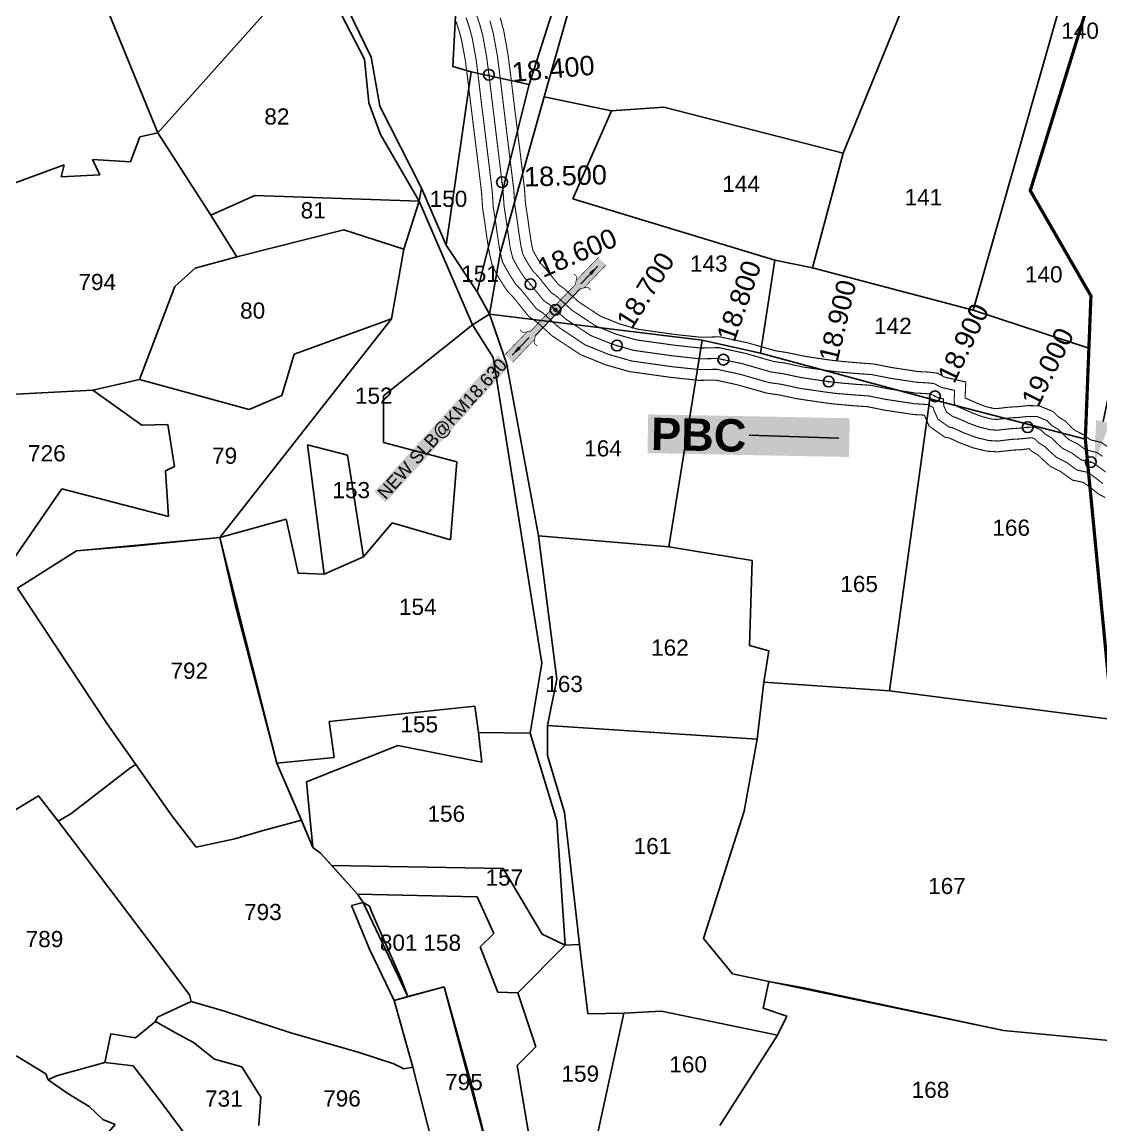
# Model space of a CAD drawing. Header units: inches. Extents: x 186800 to 194298, y 1604602 to 1613194.
# Drawn here: x 190793 to 191795, y 1609461 to 1610485 of the extents above; entities that cross this region are included whole.
import ezdxf
from ezdxf import colors
from ezdxf.entities.mleader import LeaderData, LeaderLine
from ezdxf.enums import TextEntityAlignment as Align
from ezdxf.math import Vec2, Vec3

# ---------------------------------------------------------------- set-up
doc = ezdxf.new("R2010")
doc.units = ezdxf.units.IN
doc.header["$LTSCALE"] = 15
doc.header["$MEASUREMENT"] = 0
doc.header["$PDMODE"] = 32
doc.header["$PDSIZE"] = 10
doc.linetypes.add('ACAD_ISO02W100', pattern=[15, 12, -3])
doc.linetypes.add('HIDDEN2', pattern=[0.1875, 0.125, -0.0625])
for name, color, linetype in [('CANAL1', 7, 'Continuous'), ('CSMark', 72, 'Continuous'), ('PAPER SIZE', 5, 'Continuous'), ('PLOT', 7, 'Continuous'), ('PLOT NO', 7, 'Continuous'), ('STRUCTURE', 5, 'Continuous'), ('text2', 7, 'Continuous'), ('VILLAGE BOUNDARY', 5, 'Continuous'), ('VILLAGE STONES', 240, 'Continuous')]:
    doc.layers.add(name, color=color, linetype=linetype)
doc.styles.get("Standard").update_dxf_attribs({"font": 'arial.ttf'})
doc.dimstyles.get("Standard").update_dxf_attribs({"dimtxt": 0.18, "dimasz": 0.18, "dimexe": 0.18, "dimexo": 0.0625, "dimgap": 0.09, "dimtad": 0, "dimtih": 1, "dimtoh": 1, "dimdec": 4, "dimzin": 0, "dimdsep": 46, "dimtxsty": 'Standard', "dimcen": 0.09, "dimadec": 0, "dimazin": 0, "dimtfac": 1, "dimtdec": 4, "dimtofl": 0, "dimtmove": 0, "dimatfit": 3, "dimfxl": 1, "dimtolj": 1, "dimtzin": 0, "dimarcsym": 0})

# ---------------------------------------------------------------- blocks, each defined once
blk = doc.blocks.new('SLB')
at = {"layer": 'STRUCTURE'}
h = blk.add_hatch(dxfattribs=at)
h.set_pattern_fill('DOTS', color=6, scale=20, angle=320.3722, style=0)
h.set_pattern_definition([(320.372247934, (-159.4327, -72.9564), (1.2786241598, 0.5641323054), [0, -1.25])])
h.paths.add_polyline_path([(769699.5, 1706871.1), (769699.5, 1706861.1), (769729.1, 1706861.1), (769732.1, 1706863.1), (769792.1, 1706863.1), (769795.1, 1706861.1), (769824.7, 1706861.1), (769824.7, 1706871.1), (769795.1, 1706871.1), (769792.1, 1706869.1), (769732.1, 1706869.1), (769729.1, 1706871.1)])
at = {"layer": 'STRUCTURE', "color": 6, "linetype": 'ACAD_ISO02W100', "ltscale": 0.5, "const_width": 0.5}
for points in [[(769699.5, 1706871.1), (769729.1, 1706871.1)], [(769795.1, 1706871.1), (769824.7, 1706871.1)], [(769699.5, 1706861.1), (769729.1, 1706861.1)], [(769795.1, 1706861.1), (769824.7, 1706861.1)]]:
    blk.add_lwpolyline(points, dxfattribs=at)
at = {"layer": 'STRUCTURE', "color": 6, "const_width": 0.628}
for points in [[(769726.1, 1706877.1), (769726.1, 1706873.1), (769732.1, 1706869.1), (769792.1, 1706869.1), (769798.1, 1706873.1), (769798.1, 1706877.1)], [(769726.1, 1706855.1), (769726.1, 1706859.1), (769732.1, 1706863.1), (769792.1, 1706863.1), (769798.1, 1706859.1), (769798.1, 1706855.1)]]:
    blk.add_lwpolyline(points, dxfattribs=at)
at = {"layer": 'STRUCTURE', "color": 6}
blk.add_lwpolyline([(769732.1, 1706863.1), (769792.1, 1706863.1)], dxfattribs=at)
blk.add_lwpolyline([(769732.1, 1706863.1), (769792.1, 1706863.1)], dxfattribs=at)
at = {"layer": 'STRUCTURE', "color": 0}
blk.add_circle((769762.1, 1706866.1), 1.24, dxfattribs=at)
for points in [[(769703.8, 1706866), (769726.7, 1706866)], [(769818.6, 1706865.8), (769795.7, 1706865.8)]]:
    blk.add_leader(points, dimstyle='Standard', override={"dimasz": 10, "dimgap": 0.09, "dimtad": 0}, dxfattribs=at)
blk = doc.blocks.new('PBC')
at = {"layer": 'STRUCTURE', "color": 5, "insert": (13.6, 8.7), "char_height": 30, "width": 181.057, "attachment_point": 1, "rotation": 325.6347, "bg_fill": 1, "box_fill_scale": 1.1, "bg_fill_color": 7, "bg_fill_true_color": 16777215, "bg_fill_transparency": 0}
blk.add_mtext('{\\fArial|b1|i0|c0|p34;\\C256;PBC}', dxfattribs=at)
at = {"layer": 'PAPER SIZE'}
blk.add_leader([(148.6, -102.5), (80.6, -54.7)], dimstyle='Standard', override={"dimasz": 40, "dimgap": 0.09, "dimtad": 0, "dimtfill": 2, "dimtfillclr": 5}, dxfattribs=at)

msp = doc.modelspace()

# ---------------------------------------------------------------- linework, layer by layer
at = {"layer": 'CANAL1', "color": 5, "const_width": 1}
for points in [[(191205.4, 1610488.9), (191208.4, 1610480), (191211.1, 1610470), (191214.7, 1610450.2), (191216.6, 1610434.9), (191219.9, 1610407.8), (191227.1, 1610349.5), (191229.7, 1610327.4), (191230.7, 1610312.7), (191232.9, 1610298.8), (191234.4, 1610287.8), (191236.7, 1610272.8), (191239.2, 1610262.1), (191243.3, 1610254.6), (191246.6, 1610249), (191251.5, 1610241.4), (191256.8, 1610235.9), (191270.6, 1610218.8), (191277.4, 1610214.2), (191291.5, 1610201.4), (191316.2, 1610185), (191338.1, 1610176.2), (191359, 1610170.2), (191395.9, 1610165), (191422, 1610162.2), (191438.1, 1610162.5), (191459.6, 1610157.9), (191486.4, 1610150.2), (191497.8, 1610148.6), (191514.7, 1610144.9), (191538, 1610141.5), (191548, 1610140.2), (191565.7, 1610138.7), (191579.2, 1610137.7), (191595.4, 1610134.5), (191621.8, 1610130.5), (191632.1, 1610129.9), (191633.7, 1610129.8), (191639, 1610127), (191639.3, 1610125.2), (191643.2, 1610116.3), (191653.6, 1610108.9), (191656.4, 1610108.4), (191664.7, 1610104.8), (191666.6, 1610103.8), (191678.9, 1610099.2), (191690.4, 1610096.4), (191698.6, 1610095.9), (191712.2, 1610097.5), (191719.9, 1610097.9), (191728.2, 1610098.8), (191731, 1610098.8), (191733.1, 1610097.9), (191736.6, 1610094.4), (191742.8, 1610090.6), (191746.3, 1610087.1), (191753.3, 1610080.8), (191762.5, 1610076.2), (191772.2, 1610069.1), (191778.4, 1610067.7), (191782.5, 1610066.8), (191784.5, 1610065.4), (191788.4, 1610062.6), (191792.7, 1610059.3), (191796.5, 1610056.3)], [(191227.6, 1610485.8), (191230.6, 1610474.4), (191234.5, 1610453.3), (191236.5, 1610437.4), (191239.8, 1610410.2), (191246.9, 1610351.9), (191249.7, 1610329.3), (191250.6, 1610314.9), (191252.7, 1610301.7), (191254.2, 1610290.7), (191256.4, 1610276.6), (191258.1, 1610269.2), (191260.7, 1610264.4), (191263.6, 1610259.5), (191267.2, 1610253.9), (191271.9, 1610249.1), (191284.3, 1610233.7), (191289.8, 1610229.9), (191303.8, 1610217.2), (191325.6, 1610202.8), (191344.6, 1610195.1), (191363.2, 1610189.8), (191398.3, 1610184.9), (191422.9, 1610182.2), (191440, 1610182.6), (191464.5, 1610177.3), (191490.6, 1610169.8), (191501.3, 1610168.3), (191518.2, 1610164.6), (191540.7, 1610161.3), (191550.1, 1610160.1), (191567.2, 1610158.6), (191581.8, 1610157.6), (191598.9, 1610154.2), (191623.9, 1610150.4), (191633.7, 1610149.9), (191639.6, 1610149.3), (191646.2, 1610145.8), (191658.8, 1610142.9), (191658.3, 1610132.7), (191658.6, 1610131.1), (191659.3, 1610129.4), (191661.6, 1610127.8), (191662.3, 1610127.6), (191673.4, 1610122.8), (191674.9, 1610122.1), (191684.8, 1610118.4), (191693.4, 1610116.3), (191698.1, 1610116), (191710.5, 1610117.4), (191718.2, 1610117.8), (191727.2, 1610118.8), (191735.2, 1610118.7), (191744.5, 1610114.9), (191749.1, 1610110.2), (191755.4, 1610106.5), (191760.2, 1610101.5), (191764.7, 1610097.4), (191772.9, 1610093.3), (191780.6, 1610087.7), (191782.8, 1610087.3), (191790.8, 1610085.3), (191796, 1610081.7)]]:
    msp.add_lwpolyline(points, dxfattribs=at)
at = {"layer": 'CANAL1', "color": 1, "linetype": 'HIDDEN2', "ltscale": 4, "const_width": 1}
for points in [[(191214.8, 1610492.5), (191218, 1610482.9), (191220.9, 1610472.2), (191224.6, 1610451.7), (191226.6, 1610436.2), (191229.9, 1610409), (191237, 1610350.7), (191238.8, 1610336.1), (191239.7, 1610328.3), (191240.7, 1610313.8), (191242.8, 1610300.2), (191244.3, 1610289.2), (191246.5, 1610274.7), (191248.7, 1610265.7), (191252, 1610259.5), (191255.1, 1610254.2), (191259.4, 1610247.7), (191264.3, 1610242.5), (191265.2, 1610241.4)], [(191265.2, 1610241.4), (191277.4, 1610226.3), (191283.6, 1610222), (191297.6, 1610209.3), (191320.9, 1610193.9), (191341.4, 1610185.7), (191361.1, 1610180), (191397.1, 1610175), (191422.4, 1610172.2), (191439.1, 1610172.5), (191462.1, 1610167.6), (191488.5, 1610160), (191499.5, 1610158.4), (191516.4, 1610154.8), (191539.4, 1610151.4), (191549, 1610150.2), (191566.4, 1610148.6), (191580.5, 1610147.7), (191597.2, 1610144.4), (191622.8, 1610140.4), (191632.9, 1610139.9), (191636.7, 1610139.5), (191642.7, 1610136.4), (191648.4, 1610135), (191648.3, 1610132), (191648.9, 1610128.2), (191651.3, 1610122.8), (191657.6, 1610118.3), (191659.3, 1610118), (191669.1, 1610113.8), (191670.7, 1610112.9), (191681.8, 1610108.8), (191691.9, 1610106.4), (191698.4, 1610106), (191711.3, 1610107.4), (191719.1, 1610107.9), (191727.7, 1610108.8), (191733.1, 1610108.7), (191738.8, 1610106.4), (191742.9, 1610102.3), (191749.1, 1610098.6), (191753.3, 1610094.3), (191759, 1610089.1), (191767.7, 1610084.7), (191776.4, 1610078.4), (191780.6, 1610077.5), (191785.1, 1610076.4), (191786.7, 1610076), (191790.2, 1610073.6), (191794.3, 1610070.7), (191798.9, 1610067.1)]]:
    msp.add_lwpolyline(points, dxfattribs=at)
at = {"layer": 'CANAL1', "color": 200, "const_width": 1}
for points in [[(191237.1, 1610488.7), (191240.4, 1610476.5), (191244.3, 1610454.8), (191246.4, 1610438.7), (191249.7, 1610411.4), (191256.9, 1610353.1), (191259.6, 1610330.2), (191260.6, 1610316), (191262.6, 1610303.2), (191264.1, 1610292.1), (191266.2, 1610278.5), (191267.5, 1610272.8), (191269.4, 1610269.3), (191272, 1610264.8), (191275.1, 1610260.2), (191279.4, 1610255.7), (191291.1, 1610241.1), (191296, 1610237.7), (191309.9, 1610225.1), (191330.3, 1610211.7), (191347.9, 1610204.6), (191365.2, 1610199.6), (191399.5, 1610194.8), (191423.3, 1610192.2), (191441, 1610192.6), (191466.9, 1610187), (191492.7, 1610179.6), (191503, 1610178.1), (191520, 1610174.5), (191542.1, 1610171.2), (191551.2, 1610170.1), (191568, 1610168.6), (191583.1, 1610167.5), (191600.6, 1610164.1), (191624.9, 1610160.4), (191634.5, 1610159.9), (191642.6, 1610159), (191649.7, 1610155.2), (191669.2, 1610150.7), (191668.5, 1610135.8), (191677.8, 1610131.9), (191679, 1610131.2), (191687.7, 1610127.9), (191694.8, 1610126.2), (191697.8, 1610126), (191709.6, 1610127.4), (191717.4, 1610127.8), (191726.8, 1610128.8), (191737.2, 1610128.6), (191750.1, 1610123.3), (191755.3, 1610118.2), (191761.6, 1610114.4), (191767.1, 1610108.7), (191770.4, 1610105.8), (191778.1, 1610101.9), (191784.7, 1610097.1), (191785.1, 1610097), (191795, 1610094.6), (191801.7, 1610089.9)], [(191196.1, 1610485.3), (191198.8, 1610477.1), (191201.3, 1610467.8), (191204.8, 1610448.7), (191206.7, 1610433.7), (191210, 1610406.5), (191217.2, 1610348.3), (191219.8, 1610326.5), (191220.8, 1610311.6), (191223, 1610297.3), (191224.5, 1610286.3), (191226.9, 1610270.9), (191229.8, 1610258.5), (191234.5, 1610249.7), (191238.1, 1610243.7), (191243.7, 1610235.1), (191249.3, 1610229.3), (191263.7, 1610211.4), (191271.2, 1610206.3), (191285.3, 1610193.5), (191311.6, 1610176.1), (191334.8, 1610166.7), (191356.9, 1610160.4), (191394.6, 1610155.1), (191421.5, 1610152.2), (191437.1, 1610152.5), (191457.2, 1610148.1), (191484.3, 1610140.4), (191496, 1610138.7), (191512.9, 1610135.1), (191536.7, 1610131.6), (191546.9, 1610130.3), (191564.9, 1610128.7), (191577.9, 1610127.8), (191593.7, 1610124.6), (191620.8, 1610120.5), (191630.7, 1610120), (191635.2, 1610109.7), (191649.7, 1610099.5), (191653.5, 1610098.8), (191660.4, 1610095.8), (191662.5, 1610094.7), (191675.9, 1610089.6), (191688.9, 1610086.5), (191698.9, 1610085.9), (191713, 1610087.5), (191720.7, 1610087.9), (191728.1, 1610088.8), (191730.4, 1610086.4), (191736.6, 1610082.7), (191739.4, 1610079.9), (191747.6, 1610072.4), (191757.2, 1610067.6), (191768.1, 1610059.7), (191776.2, 1610058), (191778.3, 1610057.5), (191778.7, 1610057.2), (191782.5, 1610054.5), (191786.6, 1610051.4), (191790.2, 1610048.5), (191792.4, 1610046.7), (191798.6, 1610043.5)]]:
    msp.add_lwpolyline(points, dxfattribs=at)
at = {"layer": 'PLOT'}
for p, q in [((191278, 1610415.2), (191335, 1610616.7)), ((191335, 1610616.7), (191278, 1610415.2)), ((190831.6, 1610597.4), (190919.3, 1610381.8)), ((190919.3, 1610381.8), (190831.6, 1610597.4)), ((191117.3, 1610452.2), (191061.8, 1610567.1)), ((191061.8, 1610567.1), (191117.3, 1610452.2)), ((191198.8, 1610552.8), (191193, 1610443.6)), ((191193, 1610443.6), (191198.8, 1610552.8)), ((191063.4, 1610542.9), (190919.3, 1610381.8)), ((190919.3, 1610381.8), (191063.4, 1610542.9)), ((191063.4, 1610542.9), (191111.1, 1610450.3)), ((191111.1, 1610450.3), (191063.4, 1610542.9)), ((191676, 1610217.4), (191768, 1610539.7)), ((191768, 1610539.7), (191676, 1610217.4)), ((191264, 1610426.9), (191296.9, 1610530)), ((191296.9, 1610530), (191264, 1610426.9)), ((191791.1, 1610528.8), (191729, 1610328.3)), ((191608.6, 1610493.4), (191555.3, 1610362.9)), ((191555.3, 1610362.9), (191608.6, 1610493.4)), ((191111.1, 1610450.3), (191115.1, 1610409.7)), ((191115.1, 1610409.7), (191111.1, 1610450.3)), ((191125.3, 1610406.6), (191117.3, 1610452.2)), ((191117.3, 1610452.2), (191125.3, 1610406.6)), ((191187.1, 1610277.7), (191210.1, 1610438.4)), ((191210.1, 1610438.4), (191187.1, 1610277.7)), ((191193, 1610443.6), (191210.1, 1610438.4)), ((191210.1, 1610438.4), (191193, 1610443.6)), ((191210.1, 1610438.4), (191264, 1610426.9)), ((191264, 1610426.9), (191210.1, 1610438.4)), ((191215.6, 1610234.3), (191264, 1610426.9)), ((191264, 1610426.9), (191215.6, 1610234.3)), ((191237, 1610269.8), (191278, 1610415.2)), ((191278, 1610415.2), (191237, 1610269.8)), ((191278, 1610415.2), (191340.3, 1610402.3)), ((191340.3, 1610402.3), (191278, 1610415.2)), ((191278, 1610415.2), (191278, 1610415.2)), ((191115.1, 1610409.7), (191125.9, 1610380.3)), ((191125.9, 1610380.3), (191115.1, 1610409.7)), ((191164, 1610330.5), (191125.3, 1610406.6)), ((191125.3, 1610406.6), (191164, 1610330.5)), ((191340.3, 1610402.3), (191388.8, 1610405.7)), ((191388.8, 1610405.7), (191340.3, 1610402.3)), ((191388.8, 1610405.7), (191555.3, 1610362.9)), ((191555.3, 1610362.9), (191388.8, 1610405.7)), ((191340.3, 1610402.3), (191304.4, 1610320.8)), ((191304.4, 1610320.8), (191340.3, 1610402.3)), ((190902.7, 1610378.2), (190894.1, 1610355.1)), ((190894.1, 1610355.1), (190902.7, 1610378.2)), ((190919.3, 1610381.8), (190902.7, 1610378.2)), ((190902.7, 1610378.2), (190919.3, 1610381.8)), ((190919.3, 1610381.8), (190968.5, 1610305.5)), ((190968.5, 1610305.5), (190919.3, 1610381.8)), ((191125.9, 1610380.3), (191161.9, 1610318.4)), ((191161.9, 1610318.4), (191125.9, 1610380.3)), ((190894.1, 1610355.1), (190858.7, 1610357.3)), ((190858.7, 1610357.3), (190865.7, 1610342.8)), ((190865.7, 1610342.8), (190858.7, 1610357.3)), ((190858.7, 1610357.3), (190894.1, 1610355.1)), ((191555.3, 1610362.9), (191526.8, 1610256.7)), ((191526.8, 1610256.7), (191555.3, 1610362.9)), ((190832.5, 1610352.3), (190776.1, 1610331.5)), ((190776.1, 1610331.5), (190832.5, 1610352.3)), ((190829.6, 1610341.1), (190832.5, 1610352.3)), ((190832.5, 1610352.3), (190829.6, 1610341.1)), ((190865.7, 1610342.8), (190829.6, 1610341.1)), ((190829.6, 1610341.1), (190865.7, 1610342.8)), ((191009.4, 1610323.8), (190968.5, 1610305.5)), ((190968.5, 1610305.5), (191009.4, 1610323.8)), ((191161.9, 1610318.4), (191009.4, 1610323.8)), ((191009.4, 1610323.8), (191161.9, 1610318.4)), ((191161.9, 1610318.4), (191164, 1610330.5)), ((191164, 1610330.5), (191161.9, 1610318.4)), ((191187.1, 1610277.7), (191164, 1610330.5)), ((191164, 1610330.5), (191187.1, 1610277.7)), ((191729, 1610328.3), (191785.3, 1610230.6)), ((191161.9, 1610318.4), (191147.6, 1610274)), ((191147.6, 1610274), (191161.9, 1610318.4)), ((191161.9, 1610318.4), (191211.4, 1610203.6)), ((191211.4, 1610203.6), (191161.9, 1610318.4)), ((191161.9, 1610318.4), (191161.9, 1610318.4)), ((191304.4, 1610320.8), (191491.9, 1610263.7)), ((191491.9, 1610263.7), (191304.4, 1610320.8)), ((190968.5, 1610305.5), (190992.6, 1610266.8)), ((190968.5, 1610305.5), (190968.5, 1610305.5)), ((190992.6, 1610266.8), (190968.5, 1610305.5)), ((191091.9, 1610291.8), (190992.6, 1610266.8)), ((190992.6, 1610266.8), (191091.9, 1610291.8)), ((191147.6, 1610274), (191091.9, 1610291.8)), ((191091.9, 1610291.8), (191147.6, 1610274)), ((191147.6, 1610274), (191136.2, 1610209.3)), ((191136.2, 1610209.3), (191147.6, 1610274)), ((191215.6, 1610234.3), (191187.1, 1610277.7)), ((191187.1, 1610277.7), (191187.1, 1610277.7)), ((191187.1, 1610277.7), (191215.6, 1610234.3)), ((190992.6, 1610266.8), (190953.9, 1610256.2)), ((190953.9, 1610256.2), (190992.6, 1610266.8)), ((190992.6, 1610266.8), (190992.6, 1610266.8)), ((191227.2, 1610213.8), (191237, 1610269.8)), ((191237, 1610269.8), (191227.2, 1610213.8)), ((191478.8, 1610177.5), (191491.9, 1610263.7)), ((191491.9, 1610263.7), (191478.8, 1610177.5)), ((191491.9, 1610263.7), (191526.8, 1610256.7)), ((191526.8, 1610256.7), (191491.9, 1610263.7)), ((190953.9, 1610256.2), (190935.3, 1610239.3)), ((190935.3, 1610239.3), (190953.9, 1610256.2)), ((191526.8, 1610256.7), (191676, 1610217.4)), ((191526.8, 1610256.7), (191526.8, 1610256.7)), ((191676, 1610217.4), (191526.8, 1610256.7)), ((190935.3, 1610239.3), (190902.3, 1610153)), ((190902.3, 1610153), (190935.3, 1610239.3)), ((191227.2, 1610213.8), (191215.6, 1610234.3)), ((191215.6, 1610234.3), (191215.6, 1610234.3)), ((191215.6, 1610234.3), (191227.2, 1610213.8)), ((191785.3, 1610230.6), (191783.5, 1610182)), ((191211.4, 1610203.6), (191227.2, 1610213.8)), ((191227.2, 1610213.8), (191211.4, 1610203.6)), ((191243, 1610168.3), (191227.2, 1610213.8)), ((191227.2, 1610213.8), (191424.4, 1610189.5)), ((191227.2, 1610213.8), (191243, 1610168.3)), ((191424.4, 1610189.5), (191227.2, 1610213.8)), ((191227.2, 1610213.8), (191227.2, 1610213.8)), ((191227.2, 1610213.8), (191227.2, 1610213.8)), ((191676, 1610217.4), (191783.5, 1610182)), ((191783.5, 1610182), (191676, 1610217.4)), ((191676, 1610217.4), (191676, 1610217.4)), ((191136.2, 1610209.3), (190977, 1610006.3)), ((190977, 1610006.3), (191136.2, 1610209.3)), ((191136.2, 1610209.3), (191046, 1610176.5)), ((191046, 1610176.5), (191136.2, 1610209.3)), ((191211.4, 1610203.6), (191128.9, 1610137.9)), ((191128.9, 1610137.9), (191211.4, 1610203.6)), ((191211.4, 1610203.6), (191230.6, 1610173.4)), ((191230.6, 1610173.4), (191211.4, 1610203.6)), ((191211.4, 1610203.6), (191211.4, 1610203.6)), ((191424.4, 1610189.5), (191393.7, 1609997.9)), ((191393.7, 1609997.9), (191424.4, 1610189.5)), ((191424.4, 1610189.5), (191478.8, 1610177.5)), ((191424.4, 1610189.5), (191478.8, 1610177.5)), ((191478.8, 1610177.5), (191424.4, 1610189.5)), ((191424.4, 1610189.5), (191424.4, 1610189.5)), ((191478.8, 1610177.5), (191424.4, 1610189.5)), ((191783.5, 1610182), (191780.1, 1610097.7)), ((191783.5, 1610182), (191783.5, 1610182)), ((191046, 1610176.5), (191034.6, 1610138.2)), ((191034.6, 1610138.2), (191046, 1610176.5)), ((191230.6, 1610173.4), (191275.8, 1609889.9)), ((191275.8, 1609889.9), (191230.6, 1610173.4)), ((191478.8, 1610177.5), (191635.9, 1610135)), ((191635.9, 1610135), (191478.8, 1610177.5)), ((191272.6, 1610008.1), (191243, 1610168.3)), ((191243, 1610168.3), (191272.6, 1610008.1)), ((190902.3, 1610153), (190859.2, 1610143.2)), ((190859.2, 1610143.2), (190902.3, 1610153)), ((191004.2, 1610125.2), (190902.3, 1610153)), ((190902.3, 1610153), (190902.3, 1610153)), ((190902.3, 1610153), (191004.2, 1610125.2)), ((190859.2, 1610143.2), (190756.4, 1610137.9)), ((190756.4, 1610137.9), (190859.2, 1610143.2)), ((190859.2, 1610143.2), (190904.5, 1610110.7)), ((190904.5, 1610110.7), (190859.2, 1610143.2)), ((191034.6, 1610138.2), (191004.2, 1610125.2)), ((191004.2, 1610125.2), (191034.6, 1610138.2)), ((191128.9, 1610137.9), (191128.7, 1610094.6)), ((191128.7, 1610094.6), (191128.9, 1610137.9)), ((191635.9, 1610135), (191598.3, 1609864.1)), ((191598.3, 1609864.1), (191635.9, 1610135)), ((191635.9, 1610135), (191780.1, 1610097.7)), ((191780.1, 1610097.7), (191635.9, 1610135)), ((190904.5, 1610110.7), (190928.8, 1610111.2)), ((190928.8, 1610111.2), (190904.5, 1610110.7)), ((190928.8, 1610111.2), (190935, 1610072.2)), ((190935, 1610072.2), (190928.8, 1610111.2)), ((191780.1, 1610097.7), (191805.2, 1609837.6)), ((191095.5, 1610082.8), (191058.4, 1610092.5)), ((191058.4, 1610092.5), (191073.6, 1609972.3)), ((191073.6, 1609972.3), (191058.4, 1610092.5)), ((191058.4, 1610092.5), (191095.5, 1610082.8)), ((191128.7, 1610094.6), (191196.9, 1610076.6)), ((191196.9, 1610076.6), (191128.7, 1610094.6)), ((191110.2, 1609988.5), (191095.5, 1610082.8)), ((191095.5, 1610082.8), (191110.2, 1609988.5)), ((190935, 1610072.2), (190926.4, 1610068.2)), ((190926.4, 1610068.2), (190935, 1610072.2)), ((190926.4, 1610068.2), (190929.2, 1610025.9)), ((190929.2, 1610025.9), (190926.4, 1610068.2)), ((191196.9, 1610076.6), (191191, 1610004.4)), ((191191, 1610004.4), (191196.9, 1610076.6)), ((190830.4, 1610051.5), (190775.6, 1609972)), ((190775.6, 1609972), (190830.4, 1610051.5)), ((190929.2, 1610025.9), (190830.4, 1610051.5)), ((190830.4, 1610051.5), (190929.2, 1610025.9)), ((191038.6, 1610023.4), (190977, 1610006.3)), ((190977, 1610006.3), (191038.6, 1610023.4)), ((191049.5, 1609973.2), (191038.6, 1610023.4)), ((191038.6, 1610023.4), (191049.5, 1609973.2)), ((191136.7, 1610019.9), (191110.2, 1609988.5)), ((191110.2, 1609988.5), (191136.7, 1610019.9)), ((191191, 1610004.4), (191136.7, 1610019.9)), ((191136.7, 1610019.9), (191191, 1610004.4)), ((190977, 1610006.3), (190843.9, 1609993.9)), ((190977, 1610006.3), (190896.6, 1609998.5)), ((190991, 1609944.1), (190977, 1610006.3)), ((190977, 1610006.3), (190977, 1610006.3)), ((191029.8, 1609797.1), (190977, 1610006.3)), ((191289.7, 1609875.1), (191272.6, 1610008.1)), ((191272.6, 1610008.1), (191393.7, 1609997.9)), ((191393.7, 1609997.9), (191272.6, 1610008.1)), ((191272.6, 1610008.1), (191272.6, 1610008.1)), ((191272.6, 1610008.1), (191289.7, 1609875.1)), ((190896.6, 1609998.5), (190843.9, 1609993.9)), ((191393.7, 1609997.9), (191471, 1609985.2)), ((191471, 1609985.2), (191393.7, 1609997.9)), ((190843.9, 1609993.9), (190789, 1609959.5)), ((190843.9, 1609993.9), (190789, 1609959.5)), ((191110.2, 1609988.5), (191073.6, 1609972.3)), ((191073.6, 1609972.3), (191110.2, 1609988.5)), ((191471, 1609985.2), (191468.5, 1609906.1)), ((191468.5, 1609906.1), (191471, 1609985.2)), ((191073.6, 1609972.3), (191049.5, 1609973.2)), ((191049.5, 1609973.2), (191073.6, 1609972.3)), ((191073.6, 1609972.3), (191073.6, 1609972.3)), ((190872.3, 1609833.5), (190789, 1609959.5)), ((190789, 1609959.5), (190872.3, 1609833.5)), ((191008.9, 1609877.1), (190991, 1609944.1)), ((191468.5, 1609906.1), (191486.5, 1609901.4)), ((191486.5, 1609901.4), (191468.5, 1609906.1)), ((191486.5, 1609901.4), (191481.7, 1609872.2)), ((191481.7, 1609872.2), (191486.5, 1609901.4)), ((191275.8, 1609889.9), (191264.9, 1609824.7)), ((191264.9, 1609824.7), (191275.8, 1609889.9)), ((191029.8, 1609797.1), (191008.9, 1609877.1)), ((191280.9, 1609832.1), (191289.7, 1609875.1)), ((191289.7, 1609875.1), (191280.9, 1609832.1)), ((191481.7, 1609872.2), (191475.6, 1609819.4)), ((191475.6, 1609819.4), (191481.7, 1609872.2)), ((191598.3, 1609864.1), (191481.7, 1609872.2)), ((191481.7, 1609872.2), (191481.7, 1609872.2)), ((191481.7, 1609872.2), (191598.3, 1609864.1)), ((191805.2, 1609837.6), (191598.3, 1609864.1)), ((191598.3, 1609864.1), (191598.3, 1609864.1)), ((191598.3, 1609864.1), (191805.2, 1609837.6)), ((191078.5, 1609835.6), (191213.6, 1609850)), ((191213.6, 1609850), (191078.5, 1609835.6)), ((191213.6, 1609850), (191217.1, 1609825.4)), ((191217.1, 1609825.4), (191213.6, 1609850)), ((190899, 1609795.9), (190872.3, 1609833.5)), ((190872.3, 1609833.5), (190899, 1609795.9)), ((191083, 1609802.3), (191078.5, 1609835.6)), ((191078.5, 1609835.6), (191083, 1609802.3)), ((191281.1, 1609804.1), (191280.9, 1609832.1)), ((191280.9, 1609832.1), (191475.6, 1609819.4)), ((191475.6, 1609819.4), (191280.9, 1609832.1)), ((191280.9, 1609832.1), (191281.1, 1609804.1)), ((191217.1, 1609825.4), (191219.9, 1609797.9)), ((191264.9, 1609824.7), (191217.1, 1609825.4)), ((191219.9, 1609797.9), (191217.1, 1609825.4)), ((191217.1, 1609825.4), (191264.9, 1609824.7)), ((191264.9, 1609824.7), (191289.6, 1609743.6)), ((191289.6, 1609743.6), (191264.9, 1609824.7)), ((191142.1, 1609813.5), (191057.3, 1609779.8)), ((191057.3, 1609779.8), (191142.1, 1609813.5)), ((191219.9, 1609797.9), (191142.1, 1609813.5)), ((191142.1, 1609813.5), (191219.9, 1609797.9)), ((191475.6, 1609819.4), (191463.6, 1609752.6)), ((191463.6, 1609752.6), (191475.6, 1609819.4)), ((191475.6, 1609819.4), (191475.6, 1609819.4)), ((191029.8, 1609797.1), (191083, 1609802.3)), ((191083, 1609802.3), (191029.8, 1609797.1)), ((191083, 1609802.3), (191083, 1609802.3)), ((191296.7, 1609751.2), (191281.1, 1609804.1)), ((191281.1, 1609804.1), (191296.7, 1609751.2)), ((190894.4, 1609793.1), (190838.5, 1609750)), ((190838.5, 1609750), (190894.4, 1609793.1)), ((190899, 1609795.9), (190894.4, 1609793.1)), ((190894.4, 1609793.1), (190899, 1609795.9)), ((190932.6, 1609747.9), (190899, 1609795.9)), ((190899, 1609795.9), (190899, 1609795.9)), ((190899, 1609795.9), (190932.6, 1609747.9)), ((191052.8, 1609744), (191029.8, 1609797.1)), ((191052.6, 1609743.9), (191029.8, 1609797.1)), ((191029.8, 1609797.1), (191029.8, 1609797.1)), ((191029.8, 1609797.1), (191029.8, 1609797.1)), ((191057.3, 1609779.8), (191063.2, 1609718.9)), ((191063.2, 1609718.9), (191057.3, 1609779.8)), ((190808.7, 1609766.8), (190775.5, 1609746.5)), ((190775.5, 1609746.5), (190808.7, 1609766.8)), ((190827, 1609743.1), (190808.7, 1609766.8)), ((190808.7, 1609766.8), (190827, 1609743.1)), ((190838.5, 1609750), (190827, 1609743.1)), ((190827, 1609743.1), (190838.5, 1609750)), ((191310.8, 1609628.8), (191296.7, 1609751.2)), ((191296.7, 1609751.2), (191310.8, 1609628.8)), ((191463.6, 1609752.6), (191425.8, 1609634.3)), ((191425.8, 1609634.3), (191463.6, 1609752.6)), ((190827, 1609743.1), (190841.8, 1609723.8)), ((190841.8, 1609723.8), (190827, 1609743.1)), ((190827, 1609743.1), (190827, 1609743.1)), ((190954.8, 1609719), (190932.6, 1609747.9)), ((190932.6, 1609747.9), (190932.6, 1609747.9)), ((190932.6, 1609747.9), (190954.8, 1609719)), ((191052.8, 1609744), (191015.1, 1609733.8)), ((191015.1, 1609733.8), (191052.8, 1609744)), ((191063.2, 1609718.9), (191052.6, 1609743.9)), ((191063.2, 1609718.9), (191052.8, 1609744)), ((191052.8, 1609744), (191052.8, 1609744)), ((191289.6, 1609743.6), (191297.5, 1609628.1)), ((191297.5, 1609628.1), (191289.6, 1609743.6)), ((191015.1, 1609733.8), (190990.8, 1609726.9)), ((190990.8, 1609726.9), (191015.1, 1609733.8)), ((190841.8, 1609723.8), (190873.9, 1609681.3)), ((190873.9, 1609681.3), (190841.8, 1609723.8)), ((190990.8, 1609726.9), (190954.8, 1609719)), ((190954.8, 1609719), (190990.8, 1609726.9)), ((191070.4, 1609713.4), (191063.2, 1609718.9)), ((191070.4, 1609713.4), (191063.2, 1609718.9)), ((191063.2, 1609718.9), (191063.2, 1609718.9)), ((191104.7, 1609675.4), (191070.4, 1609713.4)), ((191080.9, 1609702.1), (191070.4, 1609713.4)), ((191240, 1609699.2), (191080.9, 1609702.1)), ((191104.7, 1609675.4), (191080.9, 1609702.1)), ((191080.9, 1609702.1), (191240, 1609699.2)), ((191276, 1609638.3), (191240, 1609699.2)), ((191240, 1609699.2), (191276, 1609638.3)), ((190873.9, 1609681.3), (190911.4, 1609631.9)), ((190911.4, 1609631.9), (190873.9, 1609681.3)), ((191099.2, 1609664.9), (191110, 1609667.6)), ((191110, 1609667.6), (191099.2, 1609664.9)), ((191110, 1609667.6), (191104.7, 1609675.4)), ((191215.8, 1609672.9), (191104.7, 1609675.4)), ((191104.7, 1609675.4), (191104.7, 1609675.4)), ((191110, 1609667.6), (191104.7, 1609675.4)), ((191104.7, 1609675.4), (191215.8, 1609672.9)), ((191115.8, 1609664.2), (191110, 1609667.6)), ((191151.5, 1609580.4), (191110, 1609667.6)), ((191231.1, 1609639), (191215.8, 1609672.9)), ((191215.8, 1609672.9), (191231.1, 1609639)), ((191115.8, 1609624.5), (191099.2, 1609664.9)), ((191099.2, 1609664.9), (191115.8, 1609624.5)), ((191118.2, 1609657.7), (191115.8, 1609664.2)), ((191144.9, 1609597.6), (191118.2, 1609657.7)), ((191218.6, 1609626.5), (191231.1, 1609639)), ((191231.1, 1609639), (191218.6, 1609626.5)), ((191297.5, 1609628.1), (191276, 1609638.3)), ((191276, 1609638.3), (191297.5, 1609628.1)), ((190911.4, 1609631.9), (190948.8, 1609582)), ((190948.8, 1609582), (190911.4, 1609631.9)), ((191234.9, 1609584.5), (191218.6, 1609626.5)), ((191218.6, 1609626.5), (191234.9, 1609584.5)), ((191297.5, 1609628.1), (191253.4, 1609583.8)), ((191253.4, 1609583.8), (191297.5, 1609628.1)), ((191297.5, 1609628.1), (191310.8, 1609628.8)), ((191310.8, 1609628.8), (191297.5, 1609628.1)), ((191318.3, 1609564.5), (191310.8, 1609628.8)), ((191310.8, 1609628.8), (191318.3, 1609564.5)), ((191310.8, 1609628.8), (191310.8, 1609628.8)), ((191425.8, 1609634.3), (191452.8, 1609601.5)), ((191452.8, 1609601.5), (191425.8, 1609634.3)), ((191138.8, 1609576.8), (191115.8, 1609624.5)), ((191115.8, 1609624.5), (191138.8, 1609576.8)), ((191151.5, 1609580.4), (191144.9, 1609597.6)), ((191452.8, 1609601.5), (191486.5, 1609594.5)), ((191486.5, 1609594.5), (191452.8, 1609601.5)), ((191185.2, 1609589.4), (191138.8, 1609576.8)), ((191185.2, 1609589.4), (191151.5, 1609580.4)), ((191210.4, 1609498.9), (191185.2, 1609589.4)), ((191230.6, 1609419.1), (191185.2, 1609589.4)), ((191481, 1609569.8), (191486.5, 1609594.5)), ((191486.5, 1609594.5), (191481, 1609569.8)), ((191486.5, 1609594.5), (191518.9, 1609588.5)), ((191486.5, 1609594.5), (191486.5, 1609594.5)), ((191704.3, 1609549), (191486.5, 1609594.5)), ((191518.9, 1609588.5), (191704.3, 1609549)), ((190950.4, 1609575.9), (190919.2, 1609561.3)), ((190919.2, 1609561.3), (190950.4, 1609575.9)), ((190948.8, 1609582), (190950.4, 1609575.9)), ((190950.4, 1609575.9), (190948.8, 1609582)), ((190950.4, 1609575.9), (190981.1, 1609567)), ((190981.1, 1609567), (190950.4, 1609575.9)), ((191138.8, 1609576.8), (191151.5, 1609580.4)), ((191155.9, 1609514.8), (191138.8, 1609576.8)), ((191138.8, 1609576.8), (191155.9, 1609514.8)), ((191151.5, 1609580.4), (191151.5, 1609580.4)), ((191253.4, 1609583.8), (191234.9, 1609584.5)), ((191234.9, 1609584.5), (191253.4, 1609583.8)), ((191253.4, 1609583.8), (191270.1, 1609533.8)), ((191270.1, 1609533.8), (191253.4, 1609583.8)), ((190981.1, 1609567), (191042.7, 1609546.9)), ((191042.7, 1609546.9), (190981.1, 1609567)), ((191351.9, 1609565), (191318.3, 1609564.5)), ((191318.3, 1609564.5), (191351.9, 1609565)), ((191328, 1609455.5), (191351.9, 1609565)), ((191351.9, 1609565), (191328, 1609455.5)), ((191351.9, 1609565), (191386.9, 1609566.8)), ((191386.9, 1609566.8), (191351.9, 1609565)), ((191386.9, 1609566.8), (191494.3, 1609544.7)), ((191494.3, 1609544.7), (191386.9, 1609566.8)), ((191503.2, 1609562.2), (191481, 1609569.8)), ((191481, 1609569.8), (191503.2, 1609562.2)), ((190917.3, 1609557.4), (190898.7, 1609542.2)), ((190898.7, 1609542.2), (190917.3, 1609557.4)), ((190919.2, 1609561.3), (190917.3, 1609557.4)), ((190917.3, 1609557.4), (190919.2, 1609561.3)), ((190936.3, 1609546.5), (190917.3, 1609557.4)), ((190917.3, 1609557.4), (190936.3, 1609546.5)), ((191494.3, 1609544.7), (191503.2, 1609562.2)), ((191503.2, 1609562.2), (191494.3, 1609544.7)), ((190875.8, 1609545.8), (190870.3, 1609519.4)), ((190870.3, 1609519.4), (190875.8, 1609545.8)), ((190898.7, 1609542.2), (190875.8, 1609545.8)), ((190875.8, 1609545.8), (190898.7, 1609542.2)), ((190952.4, 1609537.7), (190936.3, 1609546.5)), ((190936.3, 1609546.5), (190936.3, 1609546.5)), ((190936.3, 1609546.5), (190952.4, 1609537.7)), ((191042.7, 1609546.9), (191106.1, 1609528.5)), ((191106.1, 1609528.5), (191042.7, 1609546.9)), ((191440.8, 1609460.8), (191494.3, 1609544.7)), ((191494.3, 1609544.7), (191440.8, 1609460.8)), ((191704.3, 1609549), (191820.4, 1609537.8)), ((191820.4, 1609537.8), (191704.3, 1609549)), ((190972.1, 1609522.5), (190952.4, 1609537.7)), ((190952.4, 1609537.7), (190972.1, 1609522.5)), ((190815.4, 1609508.8), (190787.9, 1609525.5)), ((190787.9, 1609525.5), (190815.4, 1609508.8)), ((191106.1, 1609528.5), (191138.4, 1609517.9)), ((191138.4, 1609517.9), (191106.1, 1609528.5)), ((191270.1, 1609533.8), (191252.9, 1609516.5)), ((191252.9, 1609516.5), (191270.1, 1609533.8)), ((190870.3, 1609519.4), (190825.4, 1609506.8)), ((190825.4, 1609506.8), (190870.3, 1609519.4)), ((190896.4, 1609516.3), (190870.3, 1609519.4)), ((190870.3, 1609519.4), (190896.4, 1609516.3)), ((190922.6, 1609482.4), (190896.4, 1609516.3)), ((190896.4, 1609516.3), (190922.6, 1609482.4)), ((190997.3, 1609515.2), (190972.1, 1609522.5)), ((190972.1, 1609522.5), (190997.3, 1609515.2)), ((191015.1, 1609487.2), (190997.3, 1609515.2)), ((190997.3, 1609515.2), (191015.1, 1609487.2)), ((191138.4, 1609517.9), (191147.6, 1609513.3)), ((191147.6, 1609513.3), (191138.4, 1609517.9)), ((191147.6, 1609513.3), (191155.9, 1609514.8)), ((191155.9, 1609514.8), (191147.6, 1609513.3)), ((191176.8, 1609434.4), (191155.9, 1609514.8)), ((191155.9, 1609514.8), (191155.9, 1609514.8)), ((191155.9, 1609514.8), (191176.8, 1609434.4)), ((191252.9, 1609516.5), (191269.4, 1609418.1)), ((191269.4, 1609418.1), (191252.9, 1609516.5)), ((190817.6, 1609503.1), (190815.4, 1609508.8)), ((190815.4, 1609508.8), (190817.6, 1609503.1)), ((190825.4, 1609506.8), (190817.6, 1609503.1)), ((190817.6, 1609503.1), (190825.4, 1609506.8)), ((190817.6, 1609503.1), (190835.8, 1609490.6)), ((190835.8, 1609490.6), (190817.6, 1609503.1)), ((190817.6, 1609503.1), (190817.6, 1609503.1)), ((191230.6, 1609419.1), (191210.4, 1609498.9)), ((190835.8, 1609490.6), (190855.6, 1609478.3)), ((190855.6, 1609478.3), (190835.8, 1609490.6)), ((191013.1, 1609460.8), (191015.1, 1609487.2)), ((191015.1, 1609487.2), (191013.1, 1609460.8)), ((190855.6, 1609478.3), (190868.2, 1609466.5)), ((190868.2, 1609466.5), (190855.6, 1609478.3)), ((190949.5, 1609446.4), (190922.6, 1609482.4)), ((190922.6, 1609482.4), (190949.5, 1609446.4)), ((190868.2, 1609466.5), (190879.9, 1609461.8)), ((190879.9, 1609461.8), (190868.2, 1609466.5)), ((190879.9, 1609461.8), (190820.3, 1609393.9)), ((190820.3, 1609393.9), (190879.9, 1609461.8))]:
    msp.add_line(p, q, dxfattribs=at)
at = {"layer": 'PLOT NO', "color": 5, "const_width": 3}
msp.add_lwpolyline([(190573, 1611952.2), (190624.3, 1611938.7), (190667.1, 1611933.7), (190708, 1611929), (190852.2, 1611891.5), (190866, 1611889.5), (191159.1, 1611842.8), (191226.6, 1611826.8), (191412.1, 1611797.7), (191460.2, 1611783.2), (191502.8, 1611770.4), (191518.8, 1611407), (191517.4, 1611166.3), (191694.2, 1610623.2), (191789.2, 1610545.5), (191791.1, 1610528.8), (191729, 1610328.3), (191785.3, 1610230.6), (191780.1, 1610097.7), (191805.2, 1609837.6)], dxfattribs=at)
at = {"layer": 'PLOT NO', "color": 3}
for p in [(191345.4, 1610184.5), (191444.2, 1610171.4), (191541.9, 1610151.1), (191640.6, 1610137.4), (191726.6, 1610108.7)]:
    msp.add_point(p, dxfattribs=at)
at = {"layer": 'text2', "color": 3, "linetype": 'Continuous'}
for p in [(191226.6, 1610435.8), (191785.1, 1610076.4)]:
    msp.add_point(p, dxfattribs=at)
at = {"layer": 'text2', "color": 2, "linetype": 'Continuous'}
for p in [(191238.8, 1610336.1), (191265.2, 1610241.4), (191288.4, 1610217.7)]:
    msp.add_point(p, dxfattribs=at)
at = {"layer": 'VILLAGE BOUNDARY', "linetype": 'Continuous'}
for p, q in [((191791.1, 1610528.8), (191729, 1610328.3)), ((191729, 1610328.3), (191785.3, 1610230.6)), ((191785.3, 1610230.6), (191783.5, 1610182)), ((191783.5, 1610182), (191780.1, 1610097.7)), ((191780.1, 1610097.7), (191805.2, 1609837.6))]:
    msp.add_line(p, q, dxfattribs=at)

# ---------------------------------------------------------------- block references
at = {"layer": 'PAPER SIZE', "rotation": 33.26678607650578}
msp.add_blockref('PBC', (191370.8, 1610102.9), dxfattribs=at)
at = {"layer": 'STRUCTURE', "color": 0, "rotation": 46.21970555197433}
msp.add_blockref('SLB', (891048.2, -126521.2), dxfattribs=at)

# ---------------------------------------------------------------- texts
at = {"layer": 'CSMark', "color": 1}
for s, rotation, p in [('18.400', 5.1662, (191248, 1610438)), ('18.500', 1.653, (191259.2, 1610341)), ('18.600', 23.4044, (191273.2, 1610255.4)), ('18.700', 57.97, (191351.4, 1610203.2)), ('18.800', 70.7109, (191445.9, 1610189.7)), ('18.900', 76.5556, (191541.2, 1610170.1)), ('18.900', 64.6305, (191650.3, 1610152.2)), ('19.000', 63.5899, (191728, 1610130.1))]:
    msp.add_text(s, height=18, rotation=rotation, dxfattribs=at).set_placement(p, align=Align.MIDDLE_LEFT)
at = {"layer": 'PLOT NO', "color": 7, "oblique": 360}
for s, p in [('140', (191757.7, 1610469.2)), ('144', (191443.2, 1610327.1)), ('81', (191051.9, 1610302.5)), ('143', (191413.2, 1610253.1)), ('151', (191200.9, 1610243.6)), ('80', (190995.7, 1610209.5)), ('142', (191584, 1610195.3)), ('726', (190798.9, 1610077.1)), ('166', (191693.8, 1610008)), ('165', (191552.7, 1609955.8)), ('154', (191143.1, 1609934.6)), ('162', (191377.1, 1609896.8)), ('792', (190931.1, 1609875.3)), ('163', (191278.9, 1609863)), ('157', (191223.5, 1609683.4)), ('793', (190999.4, 1609651.4)), ('158', (191165.8, 1609622.9)), ('160', (191394, 1609510)), ('159', (191293.9, 1609501.4)), ('795', (191186, 1609493.7)), ('796', (191072.8, 1609478.4))]:
    msp.add_text(s, height=15, dxfattribs=at).set_placement(p)
at = {"layer": 'PLOT NO', "color": 7}
for s, p in [('82', (191018.2, 1610389.6)), ('150', (191171.6, 1610313.2)), ('141', (191612.3, 1610314.7)), ('794', (190845.7, 1610236)), ('140', (191724, 1610243.1)), ('152', (191102.3, 1610130.5)), ('79', (190969.7, 1610074.8)), ('164', (191315, 1610081.6)), ('153', (191081.4, 1610042.9)), ('155', (191144.5, 1609825.6)), ('156', (191169.6, 1609742.6)), ('161', (191360.9, 1609712.6)), ('167', (191634.2, 1609675.6)), ('789', (190796.7, 1609626.3)), ('801', (191125.4, 1609623)), ('731', (190963.2, 1609478.3)), ('168', (191618.9, 1609486.4))]:
    msp.add_text(s, height=15, dxfattribs=at).set_placement(p)
at = {"layer": 'STRUCTURE', "color": 5, "insert": (191122, 1610048.9), "char_height": 12, "width": 168.21, "attachment_point": 1, "rotation": 47.7426, "bg_fill": 1, "box_fill_scale": 1.1, "bg_fill_color": 7, "bg_fill_true_color": 16777215, "bg_fill_transparency": 0}
msp.add_mtext('NEW SLB@KM18.630', dxfattribs=at)

# ---------------------------------------------------------------- leaders
at = {"layer": 'VILLAGE STONES', "color": 1}
ml = msp.add_multileader_mtext('Standard', dxfattribs=at)
ml.set_content('KM19.100', color=1)
ml.set_leader_properties()
ml.build(insert=Vec2(0, 0))
ml.multileader.update_dxf_attribs({"dogleg_length": 0.36, "arrow_head_size": 40})
ctx = ml.context
ctx.base_point, ctx.char_height, ctx.arrow_head_size, ctx.landing_gap_size, ctx.plane_origin = Vec3(191830.7, 1610278.5), 35, 40, 0.09, Vec3(191908, 1610846.3)
notes = []
notes.append((ctx, [(0, (1, 1, 0), (191830.7, 1610278.5), (1, 0), 1.396927018504357e-11, [(0, [(191788.4, 1610074.8)], 0, [])])]))
ctx.mtext.insert, ctx.mtext.flow_direction = Vec3(191830.8, 1610296.3), 5
for ctx, leaders in notes:
    for number, flags, end, landing, length, lines in leaders:
        leader = LeaderData()
        leader.index, (leader.has_last_leader_line, leader.has_dogleg_vector, leader.attachment_direction) = number, flags
        leader.last_leader_point, leader.dogleg_vector, leader.dogleg_length = Vec3(end), Vec3(landing), length
        for number, points, colour, breaks in lines:
            line = LeaderLine()
            line.index, line.vertices, line.color, line.breaks = number, Vec3.list(points), colors.encode_raw_color(colour), breaks
            leader.lines.append(line)
        ctx.leaders.append(leader)

doc.saveas('drawing.dxf')
